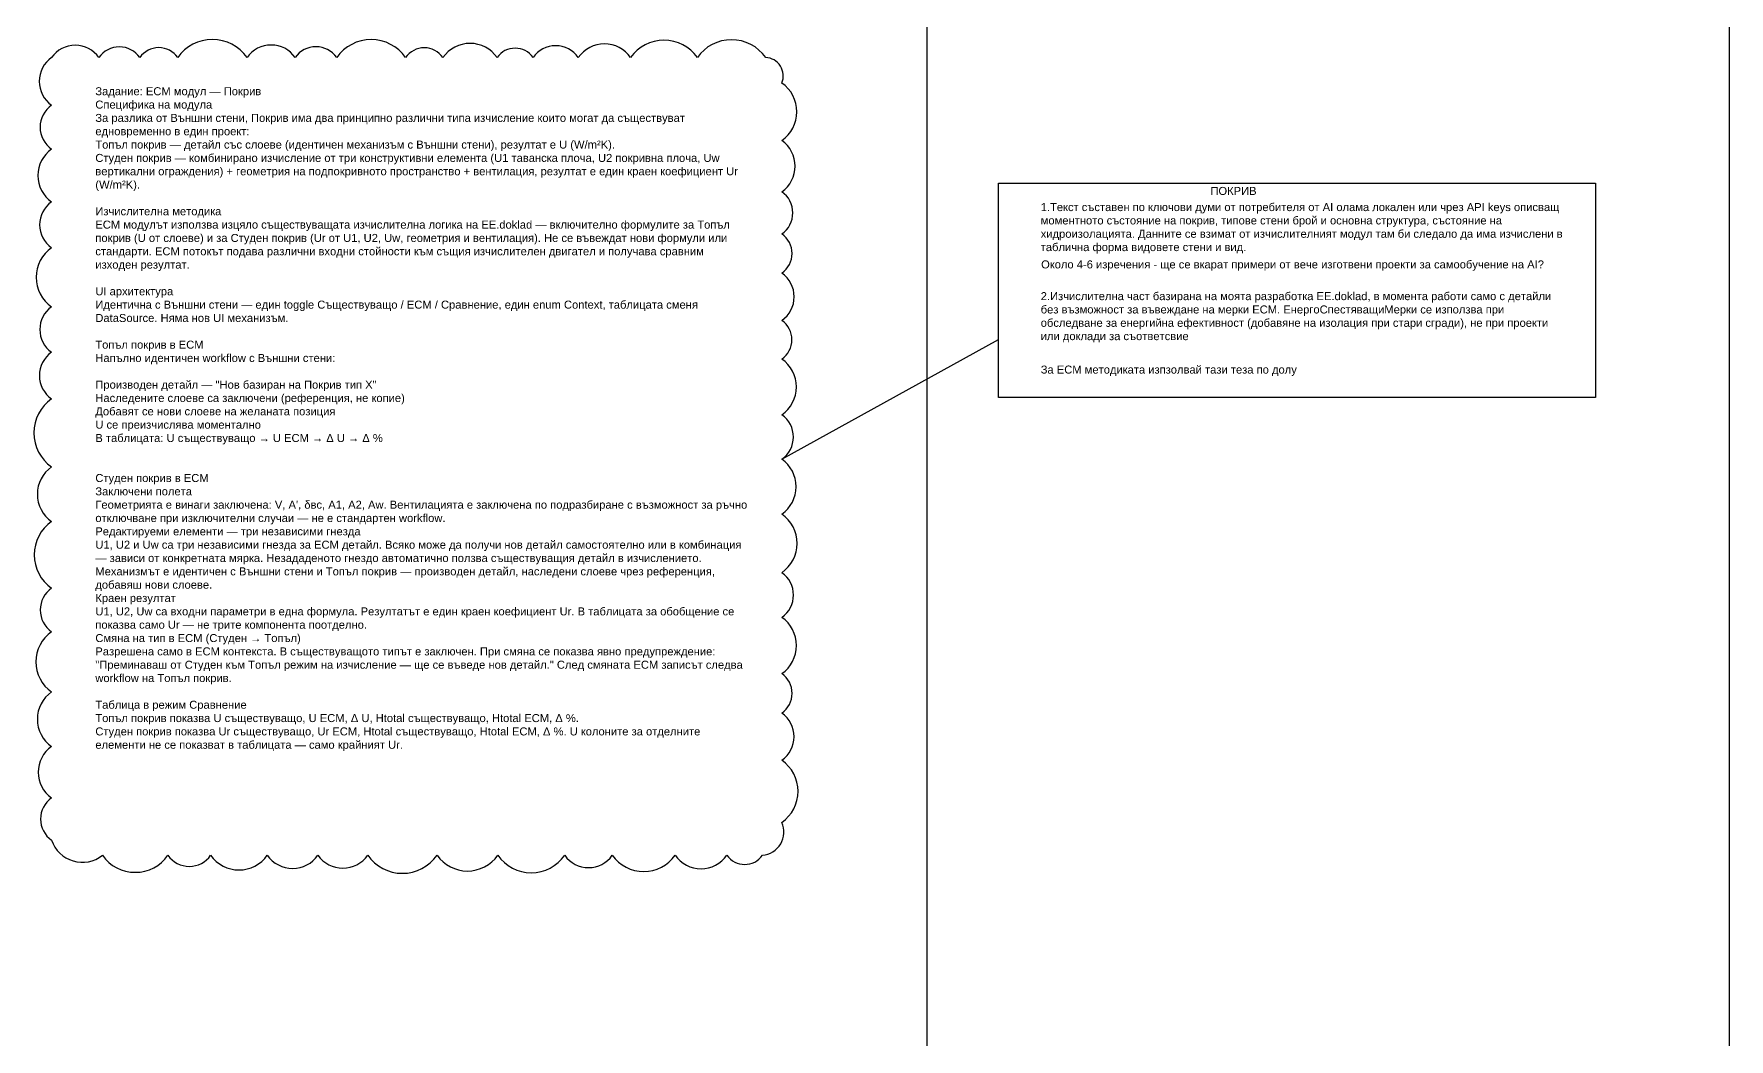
# Model space of a CAD drawing. Header units: inches. Extents: x -17 to 64, y -322 to 26.
# Drawn here: x -15.85 to 26.53, y -108.15 to -83.03 of the extents above; entities that cross this region are included whole.
import ezdxf

# ---------------------------------------------------------------- set-up
doc = ezdxf.new("R2010")
doc.units = ezdxf.units.IN
doc.header["$MEASUREMENT"] = 0
doc.styles.get("Standard").update_dxf_attribs({"font": 'arial.ttf'})

msp = doc.modelspace()

# ---------------------------------------------------------------- linework, layer by layer
for points in [[(6.479, -55.254), (26.526, -55.254), (26.526, -183.812), (6.479, -183.812)], [(8.259, -86.753), (23.188, -86.753), (23.188, -92.112), (8.259, -92.112)]]:
    msp.add_lwpolyline(points, close=True)
msp.add_lwpolyline([(-15.409, -83.616, 0.520567), (-15.409, -84.808, 0.520567), (-15.409, -85.907, 0.520567), (-15.409, -87.224, 0.520567), (-15.409, -88.371, 0.520567), (-15.409, -89.85, 0.520567), (-15.409, -90.981, 0.520567), (-15.409, -92.151, 0.520567), (-15.409, -93.85, 0.520567), (-15.409, -95.217, 0.520567), (-15.409, -96.882, 0.520567), (-15.409, -97.971, 0.520567), (-15.409, -99.475, 0.520567), (-15.409, -100.841, 0.520567), (-15.409, -102.125, 0.520567), (-15.409, -103.182, 0.520567), (-14.138, -103.558, 0.520567), (-12.499, -103.558, 0.520567), (-11.432, -103.558, 0.520567), (-10.016, -103.558, 0.520567), (-8.751, -103.558, 0.520567), (-7.507, -103.558, 0.520567), (-5.771, -103.558, 0.520567), (-4.254, -103.558, 0.520567), (-2.581, -103.558, 0.520567), (-1.391, -103.558, 0.520567), (0.179, -103.558, 0.520567), (1.474, -103.558, 0.520567), (2.361, -103.558, 0.520567), (2.847, -102.736, 0.520567), (2.847, -101.183, 0.520567), (2.847, -100.005, 0.520567), (2.847, -99.018, 0.520567), (2.847, -97.611, 0.520567), (2.847, -96.494, 0.520567), (2.847, -95.03, 0.520567), (2.847, -93.658, 0.520567), (2.847, -92.548, 0.520567), (2.847, -91.154, 0.520567), (2.847, -90.19, 0.520567), (2.847, -89.005, 0.520567), (2.847, -88.027, 0.520567), (2.847, -86.971, 0.520567), (2.847, -85.693, 0.520567), (2.847, -84.253, 0.520567), (2.443, -83.616, 0.520567), (0.734, -83.616, 0.520567), (-0.934, -83.616, 0.520567), (-2.242, -83.616, 0.520567), (-3.373, -83.616, 0.520567), (-4.27, -83.616, 0.520567), (-5.625, -83.616, 0.520567), (-6.559, -83.616, 0.520567), (-8.281, -83.616, 0.520567), (-9.319, -83.616, 0.520567), (-10.521, -83.616, 0.520567), (-12.255, -83.616, 0.520567), (-13.202, -83.616, 0.520567), (-14.227, -83.616, 0.520567)], format="xyb", close=True)
msp.add_lwpolyline([(2.847, -93.658), (8.259, -90.661)])

# ---------------------------------------------------------------- texts
at = {"char_height": 0.2, "attachment_point": 1}
for s, width, heights, insert in [('Задание: ЕСМ модул — Покрив^JСпецифика на модула^JЗа разлика от Външни стени, Покрив има два принципно различни типа изчисление които могат да съществуват едновременно в един проект:^JТопъл покрив — детайл със слоеве (идентичен механизъм с Външни стени), резултат е U (W/m²K).^JСтуден покрив — комбинирано изчисление от три конструктивни елемента (U1 таванска плоча, U2 покривна плоча, Uw вертикални ограждения) + геометрия на подпокривното пространство + вентилация, резултат е един краен коефициент Ur (W/m²K).\\P\\PИзчислителна методика^JЕСМ модулът използва изцяло съществуващата изчислителна логика на EE.doklad — включително формулите за Топъл покрив (U от слоеве) и за Студен покрив (Ur от U1, U2, Uw, геометрия и вентилация). Не се въвеждат нови формули или стандарти. ЕСМ потокът подава различни входни стойности към същия изчислителен двигател и получава сравним изходен резултат.^J^JUI архитектура^JИдентична с Външни стени — един toggle Съществуващо / ЕСМ / Сравнение, един enum Context, таблицата сменя DataSource. Няма нов UI механизъм.^J^JТопъл покрив в ЕСМ^JНапълно идентичен workflow с Външни стени:^J^JПроизводен детайл — "Нов базиран на Покрив тип X"^JНаследените слоеве са заключени (референция, не копие)^JДобавят се нови слоеве на желаната позиция^JU се преизчислява моментално^JВ таблицата: U съществуващо → U ЕСМ → Δ U → Δ %^J^J^JСтуден покрив в ЕСМ^JЗаключени полета^JГеометрията е винаги заключена: V, A\', δвс, A1, A2, Aw. Вентилацията е заключена по подразбиране с възможност за ръчно отключване при изключителни случаи — не е стандартен workflow.^JРедактируеми елементи — три независими гнезда^JU1, U2 и Uw са три независими гнезда за ЕСМ детайл. Всяко може да получи нов детайл самостоятелно или в комбинация — зависи от конкретната мярка. Незададеното гнездо автоматично ползва съществуващия детайл в изчислението.^JМеханизмът е идентичен с Външни стени и Топъл покрив — производен детайл, наследени слоеве чрез референция, добавяш нови слоеве.^JКраен резултат^JU1, U2, Uw са входни параметри в една формула. Резултатът е един краен коефициент Ur. В таблицата за обобщение се показва само Ur — не трите компонента поотделно.^JСмяна на тип в ЕСМ (Студен → Топъл)^JРазрешена само в ЕСМ контекста. В съществуващото типът е заключен. При смяна се показва явно предупреждение: "Преминаваш от Студен към Топъл режим на изчисление — ще се въведе нов детайл." След смяната ЕСМ записът следва workflow на Топъл покрив.^J^JТаблица в режим Сравнение^JТопъл покрив показва U съществуващо, U ЕСМ, Δ U, Htotal съществуващо, Htotal ЕСМ, Δ %.^JСтуден покрив показва Ur съществуващо, Ur ЕСМ, Htotal съществуващо, Htotal ЕСМ, Δ %. U колоните за отделните елементи не се показват в таблицата — само крайният Ur.', 16.25119, [30.43], (-14.315, -84.359)), ('ПОКРИВ', 5.43682, [0], (13.56, -86.851)), ('1.Текст съставен по ключови думи от потребителя от AI олама локален или чрез API keys описващ моментното състояние на покрив, типове стени брой и основнa структура, състояние на хидроизолацията. Данните се взимат от изчислителният модул там би следало да има изчислени в таблична форма видовете стени и вид.', 13.64196, [0], (9.318, -87.255)), ('Около 4-6 изречения - ще се вкарат примери от вече изготвени проекти за самообучение на AI?', 11.90817, [0], (9.328, -88.688)), ('2.Изчислителна част базиранa на моята разработка EE.doklad, в момента работи само с детайли без възможност за въвеждане на мерки ЕСМ. ЕнергоСпестяващиМерки се използва при обследване за енергийна ефективност (добавяне на изолация при стари сгради), не при проекти или доклади за съответсвие', 13.08604, [0], (9.318, -89.481)), ('За ЕСМ методиката изпзолвай тази теза по долу', 13.08604, [0], (9.318, -91.317))]:
    msp.add_mtext_dynamic_manual_height_columns(s, width=width, gutter_width=1, heights=heights, dxfattribs=dict(at, insert=insert))

doc.saveas('drawing.dxf')
